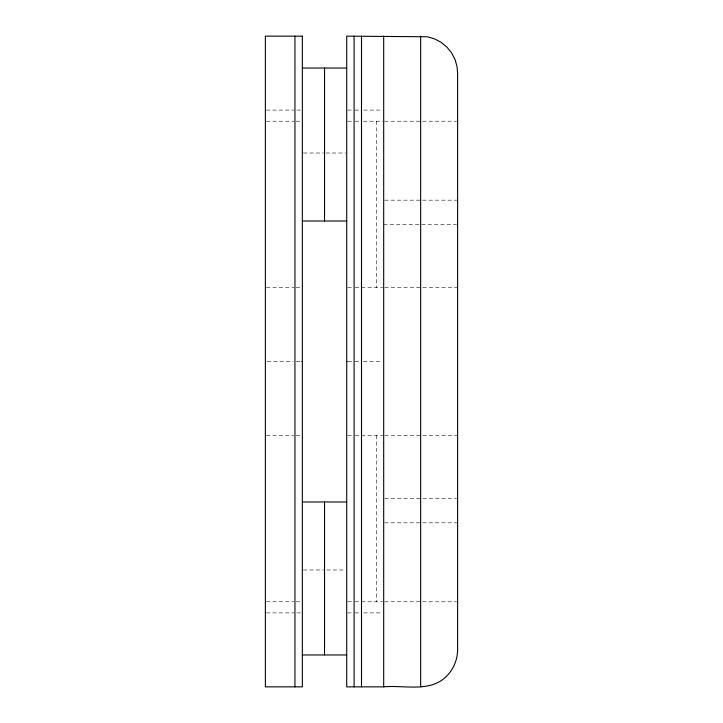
<?xml version="1.0" encoding="UTF-8"?>
<svg xmlns="http://www.w3.org/2000/svg" width="723" height="723" viewBox="0 0 723 723"><rect width="100%" height="100%" fill="white"/><g stroke="black" fill="none" stroke-linecap="round" stroke-linejoin="round"><path stroke-width="0.54" stroke-dasharray="3.62 2.71" d="M266.435 110.095L293.89 110.095M296.801 110.095L300.497 110.095M347.636 110.095L352.255 110.095M355.029 110.095L360.578 110.095M363.714 110.095L382.575 110.095M266.471 121.211L293.854 121.211M296.005 121.211L302.35 121.211M347.772 121.211L352.255 121.211M355.029 121.211L360.578 121.211M363.353 121.211L382.63 121.211M384.609 121.211L456.701 121.211M303.452 153.014L323.416 153.014M325.91 153.014L345.603 153.014M384.609 200.172L456.701 200.172M383.687 224.708L456.502 224.708M266.471 287.555L293.854 287.555M296.005 287.555L302.35 287.555M347.772 287.555L351.993 287.555M355.165 287.555L360.443 287.555M361.5 287.555L382.63 287.555M384.808 287.555L457.623 287.555M267.221 361.5L293.104 361.5M296.34 361.5L300.958 361.5M348.097 361.5L352.255 361.5M355.029 361.5L360.578 361.5M363.353 361.5L382.295 361.5M266.471 435.445L293.854 435.445M296.005 435.445L302.35 435.445M347.772 435.445L351.993 435.445M355.165 435.445L360.443 435.445M361.5 435.445L382.63 435.445M384.808 435.445L457.623 435.445M384.808 498.292L456.502 498.292M384.609 522.828L456.701 522.828M303.452 569.986L323.416 569.986M326.751 569.986L345.603 569.986M266.471 601.789L293.854 601.789M296.005 601.789L302.35 601.789M347.772 601.789L352.255 601.789M355.029 601.789L360.578 601.789M361.5 601.789L382.63 601.789M384.609 601.789L456.701 601.789M266.435 612.905L293.89 612.905M296.801 612.905L300.497 612.905M347.636 612.905L352.255 612.905M355.029 612.905L360.578 612.905M363.714 612.905L382.575 612.905M376.285 121.211L376.285 287.555M376.285 435.445L376.285 601.789"/><path stroke-width="1.08" d="M383.687 686.85C404.401 684.853 430.221 692.923 446.796 676.023C453.547 669.037 457.523 659.602 457.623 649.878L457.623 73.122L457.008 66.399L455.029 59.512L451.604 52.887L446.796 46.977L440.885 42.178L434.261 38.744L427.383 36.765L346.715 36.15L346.715 686.85L383.687 686.85L383.687 36.15M302.35 68.043L346.715 68.043M302.35 221.012L346.715 221.012M301.88 361.5L302.35 361.5M346.715 361.5L347.176 361.5M302.35 501.988L346.715 501.988M302.35 654.957L346.715 654.957M420.65 36.15L420.65 686.85M361.5 36.15L361.5 686.85M354.107 36.15L354.107 686.85M324.528 68.043L324.528 221.012M324.528 501.988L324.528 654.957M294.948 36.15L294.948 686.85M302.35 36.15L265.377 36.15L265.377 686.85L302.35 686.85L302.35 36.15"/></g></svg>
